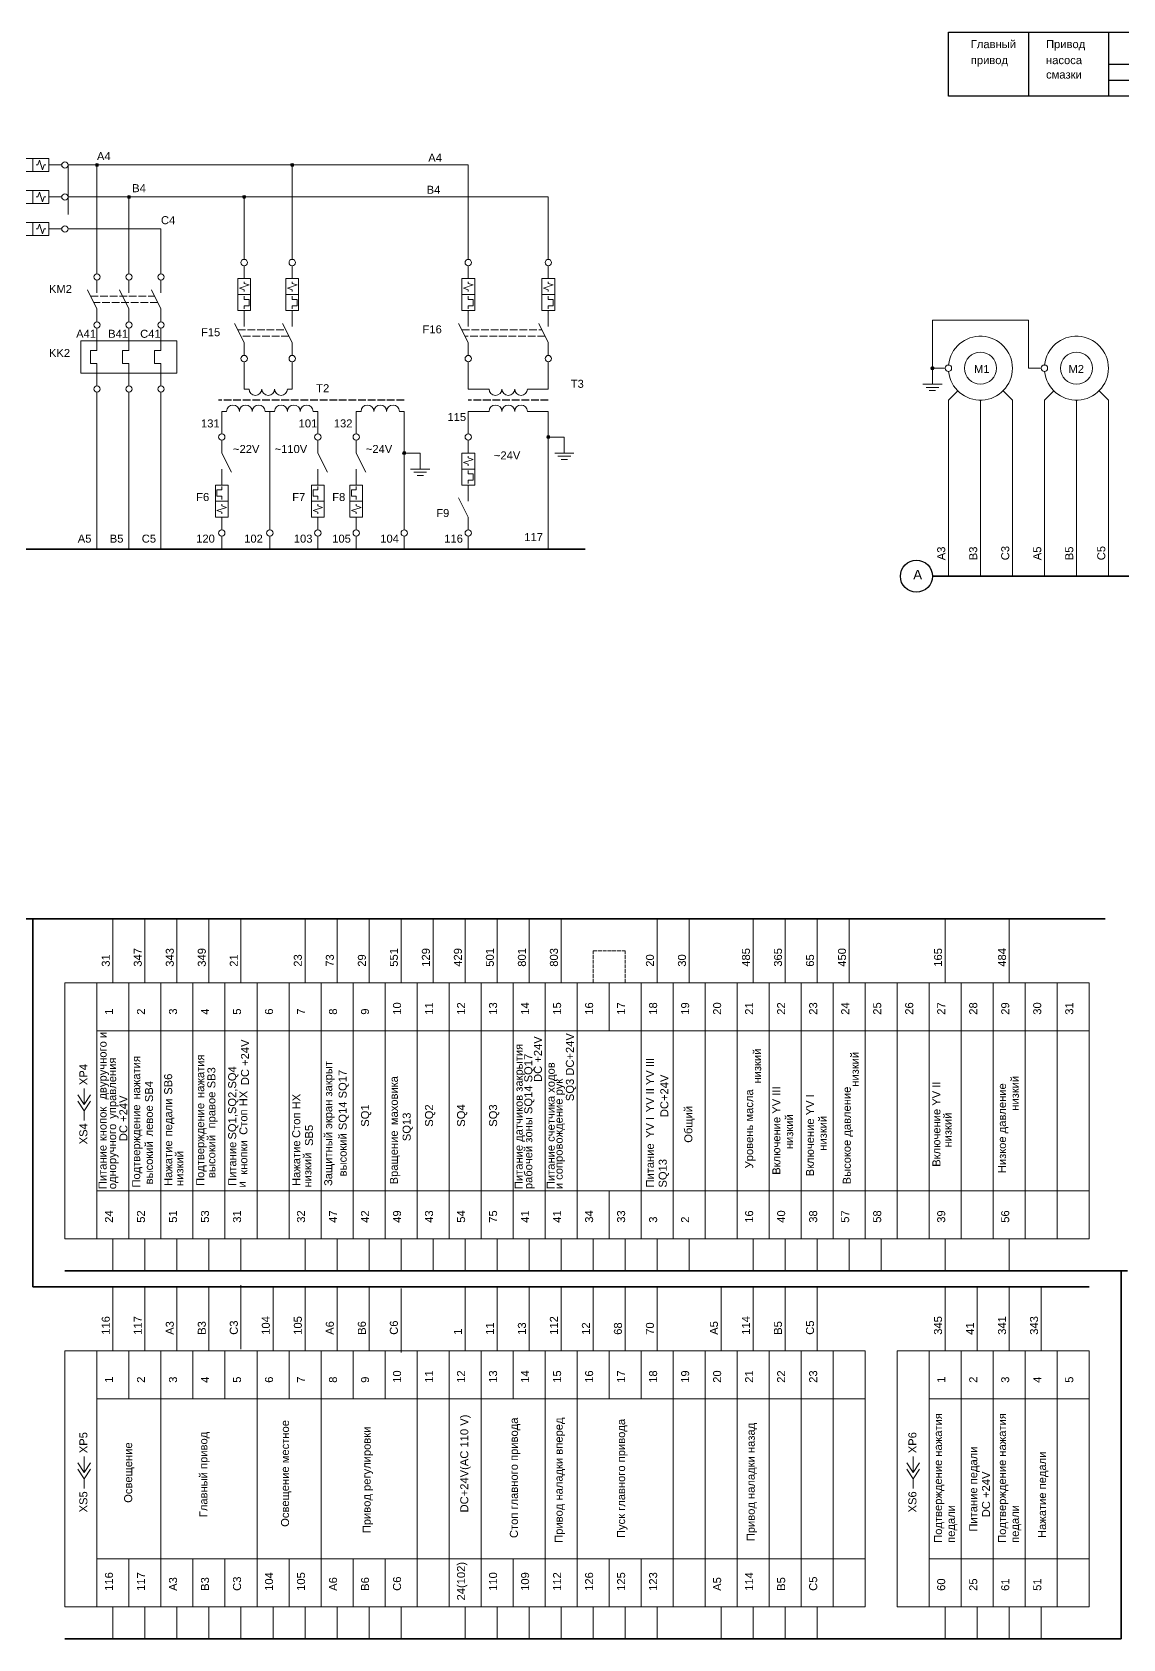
# Model space of a CAD drawing. Header units: millimetres. Extents: x 598 to 4132, y 1883 to 3415.
# Drawn here: x 1951 to 2292, y 1970 to 2472 of the extents above; entities that cross this region are included whole.
import ezdxf

# ---------------------------------------------------------------- set-up
doc = ezdxf.new("R2010")
doc.units = ezdxf.units.MM
doc.linetypes.add('ACAD_ISO02W100', pattern=[15, 12, -3])
doc.layers.get('0').update_dxf_attribs({"lineweight": 20})
doc.styles.get("Standard").update_dxf_attribs({"font": 'arial.ttf'})

msp = doc.modelspace()

# ---------------------------------------------------------------- hatches: boundary and pattern name
h = msp.add_hatch(color=256)
h.dxf.hatch_style = 1
h.paths.add_polyline_path([(1971.5, 2430.5, 1), (1970.5, 2430.5, 1)])
h = msp.add_hatch(color=256)
h.dxf.hatch_style = 1
h.paths.add_polyline_path([(2032.5, 2430.5, 1), (2031.5, 2430.5, 1)])
h = msp.add_hatch(color=256)
h.dxf.hatch_style = 1
h.paths.add_polyline_path([(1981.5, 2420.5, 1), (1980.5, 2420.5, 1)])
h = msp.add_hatch(color=256)
h.dxf.hatch_style = 1
h.paths.add_polyline_path([(2017.5, 2420.5, 1), (2016.5, 2420.5, 1)])
h = msp.add_hatch(color=256)
h.dxf.hatch_style = 1
h.paths.add_polyline_path([(2232.5, 2367, 1), (2231.5, 2367, 1)])
h = msp.add_hatch(color=256)
h.dxf.hatch_style = 1
h.paths.add_polyline_path([(2112.5, 2345.5, 1), (2111.5, 2345.5, 1)])
h = msp.add_hatch(color=256)
h.dxf.hatch_style = 1
h.paths.add_polyline_path([(2067.5, 2340.5, 1), (2066.5, 2340.5, 1)])

# ---------------------------------------------------------------- linework, layer by layer
at = {"lineweight": 30}
for p, q in [((2262, 2472), (2262, 2452)), ((2287, 2472), (2287, 2452)), ((2287, 2462), (2342, 2462)), ((2287, 2457), (2367.5, 2457))]:
    msp.add_line(p, q, dxfattribs=at)
for p, q in [((1951, 2432.5), (1951, 2428.5)), ((1952, 2430.5), (1952.5, 2430.5)), ((1952.5, 2430.5), (1953, 2432)), ((1953, 2432), (1954, 2429)), ((1954, 2429), (1954.5, 2430.5)), ((1954.5, 2430.5), (1955, 2430.5)), ((1956, 2430.5), (1960, 2430.5)), ((2087, 2430.5), (1962, 2430.5)), ((1962, 2415), (1962, 2430.5)), ((1971, 2430.5), (1971, 2396.5)), ((2032, 2401), (2032, 2430.5)), ((2087, 2401), (2087, 2430.5)), ((1951, 2422.5), (1951, 2418.5)), ((1952, 2420.5), (1952.5, 2420.5)), ((1952.5, 2420.5), (1953, 2422)), ((1953, 2422), (1954, 2419)), ((1954, 2419), (1954.5, 2420.5)), ((1954.5, 2420.5), (1955, 2420.5)), ((1956, 2420.5), (1960, 2420.5)), ((2112, 2420.5), (1962, 2420.5)), ((1981, 2420.5), (1981, 2396.5)), ((2017, 2401), (2017, 2420.5)), ((2112, 2401), (2112, 2420.5)), ((1951, 2412.5), (1951, 2408.5)), ((1952, 2410.5), (1952.5, 2410.5)), ((1952.5, 2410.5), (1953, 2412)), ((1953, 2412), (1954, 2409)), ((1954, 2409), (1954.5, 2410.5)), ((1954.5, 2410.5), (1955, 2410.5)), ((1956, 2410.5), (1960, 2410.5)), ((1962, 2410.5), (1991, 2410.5)), ((1991, 2410.5), (1991, 2396.5)), ((2017, 2395), (2017, 2399)), ((2032, 2395), (2032, 2399)), ((2087, 2395), (2087, 2399)), ((2112, 2395), (2112, 2399)), ((1971, 2385.5), (1968, 2391.5)), ((1971, 2394.5), (1971, 2390.5)), ((1981, 2385.5), (1978, 2391.5)), ((1981, 2394.5), (1981, 2390.5)), ((1991, 2385.5), (1988, 2391.5)), ((1991, 2394.5), (1991, 2390.5)), ((2015, 2390), (2019, 2390)), ((2015.5, 2392), (2018.5, 2393)), ((2017, 2391.5), (2015.5, 2392)), ((2017, 2393.5), (2017, 2394)), ((2018.5, 2393), (2017, 2393.5)), ((2017, 2391), (2017, 2391.5)), ((2030, 2390), (2034, 2390)), ((2030.5, 2392), (2033.5, 2393)), ((2032, 2391.5), (2030.5, 2392)), ((2032, 2393.5), (2032, 2394)), ((2033.5, 2393), (2032, 2393.5)), ((2032, 2391), (2032, 2391.5)), ((2085, 2390), (2089, 2390)), ((2085.5, 2392), (2088.5, 2393)), ((2087, 2391.5), (2085.5, 2392)), ((2087, 2393.5), (2087, 2394)), ((2088.5, 2393), (2087, 2393.5)), ((2087, 2391), (2087, 2391.5)), ((2110, 2390), (2114, 2390)), ((2110.5, 2392), (2113.5, 2393)), ((2112, 2391.5), (2110.5, 2392)), ((2112, 2393.5), (2112, 2394)), ((2113.5, 2393), (2112, 2393.5)), ((2112, 2391), (2112, 2391.5)), ((1971, 2381.5), (1971, 2385.5)), ((1981, 2381.5), (1981, 2385.5)), ((1991, 2381.5), (1991, 2385.5)), ((2017, 2388.5), (2017, 2389.5)), ((2018.5, 2388.5), (2017, 2388.5)), ((2017, 2385.5), (2017, 2386.5)), ((2017, 2386.5), (2018.5, 2386.5)), ((2017, 2385), (2017, 2380)), ((2018.5, 2386.5), (2018.5, 2388.5)), ((2032, 2388.5), (2032, 2389.5)), ((2033.5, 2388.5), (2032, 2388.5)), ((2032, 2385.5), (2032, 2386.5)), ((2032, 2386.5), (2033.5, 2386.5)), ((2032, 2385), (2032, 2380)), ((2033.5, 2386.5), (2033.5, 2388.5)), ((2087, 2388.5), (2087, 2389.5)), ((2088.5, 2388.5), (2087, 2388.5)), ((2087, 2385.5), (2087, 2386.5)), ((2087, 2386.5), (2088.5, 2386.5)), ((2087, 2385), (2087, 2380)), ((2088.5, 2386.5), (2088.5, 2388.5)), ((2112, 2388.5), (2112, 2389.5)), ((2113.5, 2388.5), (2112, 2388.5)), ((2112, 2385.5), (2112, 2386.5)), ((2112, 2386.5), (2113.5, 2386.5)), ((2112, 2385), (2112, 2380)), ((2113.5, 2386.5), (2113.5, 2388.5)), ((1971, 2379.5), (1971, 2372.5)), ((1981, 2379.5), (1981, 2372.5)), ((1991, 2379.5), (1991, 2372.5)), ((2017, 2375), (2014, 2381)), ((2032, 2375), (2029, 2381)), ((2087, 2375), (2084, 2381)), ((2112, 2375), (2109, 2381)), ((2262, 2382), (2232, 2382)), ((2232, 2382), (2232, 2362)), ((2262, 2367), (2262, 2382)), ((2017, 2371), (2017, 2375)), ((2032, 2371), (2032, 2375)), ((2087, 2371), (2087, 2375)), ((2112, 2371), (2112, 2375)), ((1971, 2372.5), (1969, 2372.5)), ((1969, 2372.5), (1969, 2368.5)), ((1981, 2372.5), (1979, 2372.5)), ((1979, 2372.5), (1979, 2368.5)), ((1991, 2372.5), (1989, 2372.5)), ((1989, 2372.5), (1989, 2368.5)), ((1969, 2368.5), (1971, 2368.5)), ((1971, 2368.5), (1971, 2361.5)), ((1979, 2368.5), (1981, 2368.5)), ((1981, 2368.5), (1981, 2361.5)), ((1989, 2368.5), (1991, 2368.5)), ((1991, 2368.5), (1991, 2361.5)), ((2017, 2360.5), (2017, 2369)), ((2032, 2360.5), (2032, 2369)), ((2087, 2360.5), (2087, 2369)), ((2112, 2360.5), (2112, 2369)), ((2232, 2367), (2236, 2367)), ((2262, 2367), (2266, 2367)), ((1971, 2359.5), (1971, 2310.5)), ((1981, 2359.5), (1981, 2310.5)), ((1991, 2359.5), (1991, 2310.5)), ((2017, 2360.5), (2018.5, 2360.5)), ((2030.5, 2360.5), (2032, 2360.5)), ((2092, 2360.5), (2087, 2360.5)), ((2092, 2360.5), (2093.5, 2360.5)), ((2105.5, 2360.5), (2107, 2360.5)), ((2107, 2360.5), (2112, 2360.5)), ((2229, 2362), (2235, 2362)), ((2230, 2361), (2234, 2361)), ((2231, 2360), (2233, 2360)), ((2237, 2357), (2239.93, 2359.93)), ((2254.07, 2359.93), (2257, 2357)), ((2267, 2357), (2269.93, 2359.93)), ((2284.07, 2359.93), (2287, 2357)), ((2237, 2357), (2237, 2302)), ((2247, 2357), (2247, 2302)), ((2257, 2357), (2257, 2302)), ((2267, 2357), (2267, 2302)), ((2277, 2357), (2277, 2302)), ((2287, 2357), (2287, 2302)), ((2011.5, 2353.5), (2010, 2353.5)), ((2010, 2353.5), (2010, 2346.5)), ((2025, 2353.5), (2023.5, 2353.5)), ((2026.5, 2353.5), (2025, 2353.5)), ((2025, 2353.5), (2025, 2316.5)), ((2040, 2353.5), (2038.5, 2353.5)), ((2040, 2353.5), (2040, 2346.5)), ((2053.5, 2353.5), (2052, 2353.5)), ((2052, 2353.5), (2052, 2346.5)), ((2067, 2353.5), (2065.5, 2353.5)), ((2067, 2353.5), (2067, 2316.5)), ((2092, 2353.5), (2087, 2353.5)), ((2087, 2353.5), (2087, 2346.5)), ((2093.5, 2353.5), (2092, 2353.5)), ((2107, 2353.5), (2105.5, 2353.5)), ((2107, 2353.5), (2112, 2353.5)), ((2112, 2353.5), (2112, 2310.5)), ((2010, 2344.5), (2010, 2340.5)), ((2040, 2344.5), (2040, 2340.5)), ((2052, 2344.5), (2052, 2340.5)), ((2087, 2340.5), (2087, 2344.5)), ((2112.5, 2345.5), (2117, 2345.5)), ((2117, 2345.5), (2117, 2340.5)), ((2010, 2340.5), (2013, 2334.5)), ((2040, 2340.5), (2043, 2334.5)), ((2052, 2340.5), (2055, 2334.5)), ((2067.5, 2340.5), (2072, 2340.5)), ((2072, 2340.5), (2072, 2335.5)), ((2087, 2339), (2087, 2339.5)), ((2114, 2340.5), (2120, 2340.5)), ((2115, 2339.5), (2119, 2339.5)), ((2010, 2330.5), (2010, 2335.5)), ((2040, 2330.5), (2040, 2335.5)), ((2052, 2330.5), (2052, 2335.5)), ((2069, 2335.5), (2075, 2335.5)), ((2070, 2334.5), (2074, 2334.5)), ((2085, 2335.5), (2089, 2335.5)), ((2085.5, 2337.5), (2088.5, 2338.5)), ((2087, 2337), (2085.5, 2337.5)), ((2088.5, 2338.5), (2087, 2339)), ((2087, 2336.5), (2087, 2337)), ((2087, 2334), (2087, 2335)), ((2116, 2338.5), (2118, 2338.5)), ((2010, 2330), (2010, 2329)), ((2040, 2330), (2040, 2329)), ((2052, 2330), (2052, 2329)), ((2071, 2333.5), (2073, 2333.5)), ((2088.5, 2334), (2087, 2334)), ((2087, 2331), (2087, 2332)), ((2087, 2332), (2088.5, 2332)), ((2087, 2330.5), (2087, 2325.5)), ((2088.5, 2332), (2088.5, 2334)), ((2012, 2325.5), (2008, 2325.5)), ((2010, 2329), (2008.5, 2329)), ((2008.5, 2329), (2008.5, 2327)), ((2008.5, 2327), (2010, 2327)), ((2010, 2327), (2010, 2326)), ((2010, 2324.5), (2010, 2324)), ((2042, 2325.5), (2038, 2325.5)), ((2040, 2329), (2038.5, 2329)), ((2038.5, 2329), (2038.5, 2327)), ((2038.5, 2327), (2040, 2327)), ((2040, 2327), (2040, 2326)), ((2040, 2324.5), (2040, 2324)), ((2054, 2325.5), (2050, 2325.5)), ((2052, 2329), (2050.5, 2329)), ((2050.5, 2329), (2050.5, 2327)), ((2050.5, 2327), (2052, 2327)), ((2052, 2327), (2052, 2326)), ((2052, 2324.5), (2052, 2324)), ((2087, 2320.5), (2084, 2326.5)), ((2011.5, 2323.5), (2008.5, 2322.5)), ((2008.5, 2322.5), (2010, 2322)), ((2010, 2324), (2011.5, 2323.5)), ((2010, 2322), (2010, 2321.5)), ((2010, 2320.5), (2010, 2316.5)), ((2041.5, 2323.5), (2038.5, 2322.5)), ((2038.5, 2322.5), (2040, 2322)), ((2040, 2324), (2041.5, 2323.5)), ((2040, 2322), (2040, 2321.5)), ((2040, 2320.5), (2040, 2316.5)), ((2053.5, 2323.5), (2050.5, 2322.5)), ((2050.5, 2322.5), (2052, 2322)), ((2052, 2324), (2053.5, 2323.5)), ((2052, 2322), (2052, 2321.5)), ((2052, 2320.5), (2052, 2316.5)), ((2087, 2316.5), (2087, 2320.5)), ((2010, 2314.5), (2010, 2310.5)), ((2025, 2314.5), (2025, 2310.5)), ((2040, 2314.5), (2040, 2310.5)), ((2052, 2314.5), (2052, 2310.5)), ((2067, 2314.5), (2067, 2310.5)), ((2087, 2314.5), (2087, 2310.5)), ((1976, 2175), (1976, 2195)), ((1986, 2175), (1986, 2195)), ((1996, 2175), (1996, 2195)), ((2006, 2175), (2006, 2195)), ((2016, 2175), (2016, 2195)), ((2036, 2175), (2036, 2195)), ((2046, 2175), (2046, 2195)), ((2056, 2175), (2056, 2195)), ((2066, 2175), (2066, 2195)), ((2076, 2175), (2076, 2195)), ((2086, 2175), (2086, 2195)), ((2096, 2175), (2096, 2195)), ((2106, 2175), (2106, 2195)), ((2116, 2175), (2116, 2195)), ((2146, 2175), (2146, 2195)), ((2156, 2175), (2156, 2195)), ((2176, 2175), (2176, 2195)), ((2186, 2175), (2186, 2195)), ((2196, 2175), (2196, 2195)), ((2206, 2175), (2206, 2195)), ((2236, 2175), (2236, 2195)), ((2256, 2175), (2256, 2195)), ((1971, 2160), (1971, 2110)), ((1981, 2160), (1981, 2110)), ((1991, 2160), (1991, 2110)), ((2001, 2160), (2001, 2110)), ((2011, 2160), (2011, 2110)), ((2021, 2160), (2021, 2110)), ((2031, 2160), (2031, 2110)), ((2041, 2160), (2041, 2110)), ((2051, 2160), (2051, 2110)), ((2061, 2160), (2061, 2110)), ((2071, 2160), (2071, 2110)), ((2081, 2160), (2081, 2110)), ((2091, 2160), (2091, 2110)), ((2101, 2160), (2101, 2110)), ((2111, 2160), (2111, 2110)), ((2121, 2160), (2121, 2110)), ((2141, 2160), (2141, 2110)), ((2151, 2160), (2151, 2110)), ((2161, 2160), (2161, 2110)), ((2171, 2160), (2171, 2110)), ((2181, 2160), (2181, 2110)), ((2191, 2160), (2191, 2110)), ((2201, 2160), (2201, 2110)), ((2211, 2160), (2211, 2110)), ((2221, 2160), (2221, 2110)), ((2231, 2160), (2231, 2110)), ((2241, 2160), (2241, 2110)), ((2251, 2160), (2251, 2110)), ((2261, 2160), (2261, 2110)), ((2271, 2160), (2271, 2110)), ((2281, 2160), (2281, 2110)), ((2281, 2160), (2281, 2110)), ((1965, 2140), (1967, 2137)), ((1967, 2137), (1967, 2142)), ((1967, 2137), (1969, 2140)), ((1965, 2138), (1967, 2135)), ((1967, 2135), (1969, 2138)), ((1967, 2135), (1967, 2132)), ((1976, 2095), (1976, 2085)), ((1986, 2095), (1986, 2085)), ((1996, 2095), (1996, 2085)), ((2006, 2095), (2006, 2085)), ((2016, 2095), (2016, 2085)), ((2036, 2095), (2036, 2085)), ((2046, 2095), (2046, 2085)), ((2056, 2095), (2056, 2085)), ((2066, 2095), (2066, 2085)), ((2076, 2095), (2076, 2085)), ((2086, 2095), (2086, 2085)), ((2096, 2095), (2096, 2085)), ((2106, 2095), (2106, 2085)), ((2116, 2095), (2116, 2085)), ((2126, 2095), (2126, 2085)), ((2136, 2095), (2136, 2085)), ((2146, 2095), (2146, 2085)), ((2156, 2095), (2156, 2085)), ((2176, 2095), (2176, 2085)), ((2186, 2095), (2186, 2085)), ((2196, 2095), (2196, 2085)), ((2206, 2095), (2206, 2085)), ((2216, 2095), (2216, 2085)), ((2236, 2095), (2236, 2085)), ((2256, 2095), (2256, 2085)), ((1976, 2080), (1976, 2060)), ((1986, 2080), (1986, 2060)), ((1996, 2080), (1996, 2060)), ((2006, 2080), (2006, 2060)), ((2016, 2080.5), (2016, 2060.5)), ((2026, 2080), (2026, 2060)), ((2036, 2080), (2036, 2060)), ((2046, 2080), (2046, 2060)), ((2056, 2080), (2056, 2060)), ((2066, 2079.5), (2066, 2059.5)), ((2086, 2080), (2086, 2060)), ((2096, 2080), (2096, 2060)), ((2106, 2080), (2106, 2060)), ((2116, 2080), (2116, 2060)), ((2126, 2080), (2126, 2060)), ((2136, 2080), (2136, 2060)), ((2146, 2080), (2146, 2060)), ((2166, 2080), (2166, 2060)), ((2176, 2080), (2176, 2060)), ((2186, 2080), (2186, 2060)), ((2196, 2080), (2196, 2060)), ((2236, 2060), (2236, 2080)), ((2246, 2060), (2246, 2080)), ((2256, 2060), (2256, 2080)), ((2266, 2060), (2266, 2080)), ((1971, 2045), (1971, 1995)), ((1991, 2045), (1991, 1995)), ((2021, 2045), (2021, 1995)), ((2041, 2045), (2041, 1995)), ((2071, 2045), (2071, 1995)), ((2081, 2045), (2081, 1995)), ((2091, 2045), (2091, 1995)), ((2111, 2045), (2111, 1995)), ((2121, 2045), (2121, 1995)), ((2151, 2045), (2151, 1995)), ((2161, 2045), (2161, 1995)), ((2171, 2045), (2171, 1995)), ((2181, 2045), (2181, 1995)), ((2191, 2045), (2191, 1995)), ((2201, 2045), (2201, 1995)), ((2211, 2045), (2211, 1995)), ((2231, 2045), (2281, 2045)), ((1965, 2025), (1967, 2022)), ((1967, 2022), (1967, 2027)), ((1967, 2022), (1969, 2025)), ((2224, 2025), (2226, 2022)), ((2226, 2022), (2226, 2027)), ((2226, 2022), (2228, 2025)), ((1965, 2023), (1967, 2020)), ((1967, 2020), (1969, 2023)), ((1967, 2020), (1967, 2017)), ((2224, 2023), (2226, 2020)), ((2226, 2020), (2228, 2023)), ((2226, 2020), (2226, 2017)), ((2231, 1995), (2281, 1995)), ((1976, 1980), (1976, 1970)), ((1986, 1980), (1986, 1970)), ((1996, 1980), (1996, 1970)), ((2006, 1980), (2006, 1970)), ((2016, 1980), (2016, 1970)), ((2026, 1980), (2026, 1970)), ((2036, 1980), (2036, 1970)), ((2046, 1980), (2046, 1970)), ((2056, 1980), (2056, 1970)), ((2066, 1980), (2066, 1970)), ((2086, 1980), (2086, 1970)), ((2096, 1980), (2096, 1970)), ((2106, 1980), (2106, 1970)), ((2116, 1980), (2116, 1970)), ((2126, 1980), (2126, 1970)), ((2136, 1980), (2136, 1970)), ((2146, 1980), (2146, 1970)), ((2166, 1980), (2166, 1970)), ((2176, 1980), (2176, 1970)), ((2186, 1980), (2186, 1970)), ((2196, 1980), (2196, 1970)), ((2236, 1980), (2236, 1970)), ((2246, 1980), (2246, 1970)), ((2256, 1980), (2256, 1970)), ((2266, 1980), (2266, 1970))]:
    msp.add_line(p, q)
at = {"linetype": 'ACAD_ISO02W100', "lineweight": 25, "ltscale": 0.2}
for p, q in [((2067, 2357), (2009, 2357)), ((2112, 2357), (2087, 2357))]:
    msp.add_line(p, q, dxfattribs=at)
at = {"lineweight": 35}
for p, q in [((1822, 2310.5), (2123.5, 2310.5)), ((2232, 2302), (2757.5, 2302)), ((1936.5, 2195), (2286, 2195)), ((1951, 2195), (1951, 2080)), ((1961, 2085), (2293, 2085)), ((2291, 2085), (2291, 1970)), ((1951, 2080), (2281, 2080)), ((1961, 1970), (2291, 1970))]:
    msp.add_line(p, q, dxfattribs=at)
at = {"linetype": 'ACAD_ISO02W100', "ltscale": 0.1}
for p, q in [((2126, 2175), (2126, 2185)), ((2126, 2185), (2136, 2185)), ((2136, 2175), (2136, 2185))]:
    msp.add_line(p, q, dxfattribs=at)
at = {"lineweight": 30}
msp.add_lwpolyline([(2237, 2472), (2757, 2472), (2757, 2452), (2237, 2452)], close=True, dxfattribs=at)
for points in [[(1946, 2432.5), (1956, 2432.5), (1956, 2428.5), (1946, 2428.5)], [(1946, 2422.5), (1956, 2422.5), (1956, 2418.5), (1946, 2418.5)], [(1946, 2412.5), (1956, 2412.5), (1956, 2408.5), (1946, 2408.5)], [(2015, 2385), (2015, 2395), (2019, 2395), (2019, 2385)], [(2030, 2385), (2030, 2395), (2034, 2395), (2034, 2385)], [(2085, 2385), (2085, 2395), (2089, 2395), (2089, 2385)], [(2110, 2385), (2110, 2395), (2114, 2395), (2114, 2385)], [(1966, 2375.5), (1996, 2375.5), (1996, 2365.5), (1966, 2365.5)], [(2085, 2330.5), (2085, 2340.5), (2089, 2340.5), (2089, 2330.5)], [(2012, 2330.5), (2012, 2320.5), (2008, 2320.5), (2008, 2330.5)], [(2042, 2330.5), (2042, 2320.5), (2038, 2320.5), (2038, 2330.5)], [(2054, 2330.5), (2054, 2320.5), (2050, 2320.5), (2050, 2330.5)], [(1961, 2175), (1971, 2175), (1971, 2095), (1961, 2095)], [(1971, 2175), (1981, 2175), (1981, 2160), (1971, 2160)], [(1981, 2175), (1991, 2175), (1991, 2160), (1981, 2160)], [(1991, 2175), (2001, 2175), (2001, 2160), (1991, 2160)], [(2001, 2175), (2011, 2175), (2011, 2160), (2001, 2160)], [(2011, 2175), (2021, 2175), (2021, 2160), (2011, 2160)], [(2021, 2175), (2031, 2175), (2031, 2160), (2021, 2160)], [(2031, 2175), (2041, 2175), (2041, 2160), (2031, 2160)], [(2041, 2175), (2051, 2175), (2051, 2160), (2041, 2160)], [(2051, 2175), (2061, 2175), (2061, 2160), (2051, 2160)], [(2061, 2175), (2071, 2175), (2071, 2160), (2061, 2160)], [(2071, 2175), (2081, 2175), (2081, 2160), (2071, 2160)], [(2081, 2175), (2091, 2175), (2091, 2160), (2081, 2160)], [(2091, 2175), (2101, 2175), (2101, 2160), (2091, 2160)], [(2101, 2175), (2111, 2175), (2111, 2160), (2101, 2160)], [(2111, 2175), (2121, 2175), (2121, 2160), (2111, 2160)], [(2121, 2175), (2131, 2175), (2131, 2160), (2121, 2160)], [(2131, 2175), (2141, 2175), (2141, 2160), (2131, 2160)], [(2141, 2175), (2151, 2175), (2151, 2160), (2141, 2160)], [(2151, 2175), (2161, 2175), (2161, 2160), (2151, 2160)], [(2161, 2175), (2171, 2175), (2171, 2160), (2161, 2160)], [(2171, 2175), (2181, 2175), (2181, 2160), (2171, 2160)], [(2181, 2175), (2191, 2175), (2191, 2160), (2181, 2160)], [(2191, 2175), (2201, 2175), (2201, 2160), (2191, 2160)], [(2201, 2175), (2211, 2175), (2211, 2160), (2201, 2160)], [(2211, 2175), (2221, 2175), (2221, 2160), (2211, 2160)], [(2221, 2175), (2231, 2175), (2231, 2160), (2221, 2160)], [(2231, 2175), (2241, 2175), (2241, 2160), (2231, 2160)], [(2241, 2175), (2251, 2175), (2251, 2160), (2241, 2160)], [(2251, 2175), (2261, 2175), (2261, 2160), (2251, 2160)], [(2261, 2175), (2271, 2175), (2271, 2160), (2261, 2160)], [(2271, 2175), (2281, 2175), (2281, 2160), (2271, 2160)], [(1971, 2110), (1981, 2110), (1981, 2095), (1971, 2095)], [(1981, 2110), (1991, 2110), (1991, 2095), (1981, 2095)], [(1991, 2110), (2001, 2110), (2001, 2095), (1991, 2095)], [(2001, 2110), (2011, 2110), (2011, 2095), (2001, 2095)], [(2011, 2110), (2021, 2110), (2021, 2095), (2011, 2095)], [(2021, 2110), (2031, 2110), (2031, 2095), (2021, 2095)], [(2031, 2110), (2041, 2110), (2041, 2095), (2031, 2095)], [(2041, 2110), (2051, 2110), (2051, 2095), (2041, 2095)], [(2051, 2110), (2061, 2110), (2061, 2095), (2051, 2095)], [(2061, 2110), (2071, 2110), (2071, 2095), (2061, 2095)], [(2071, 2110), (2081, 2110), (2081, 2095), (2071, 2095)], [(2081, 2110), (2091, 2110), (2091, 2095), (2081, 2095)], [(2091, 2110), (2101, 2110), (2101, 2095), (2091, 2095)], [(2101, 2110), (2111, 2110), (2111, 2095), (2101, 2095)], [(2111, 2110), (2121, 2110), (2121, 2095), (2111, 2095)], [(2121, 2110), (2131, 2110), (2131, 2095), (2121, 2095)], [(2131, 2110), (2141, 2110), (2141, 2095), (2131, 2095)], [(2141, 2110), (2151, 2110), (2151, 2095), (2141, 2095)], [(2151, 2110), (2161, 2110), (2161, 2095), (2151, 2095)], [(2161, 2110), (2171, 2110), (2171, 2095), (2161, 2095)], [(2171, 2110), (2181, 2110), (2181, 2095), (2171, 2095)], [(2181, 2110), (2191, 2110), (2191, 2095), (2181, 2095)], [(2191, 2110), (2201, 2110), (2201, 2095), (2191, 2095)], [(2201, 2110), (2211, 2110), (2211, 2095), (2201, 2095)], [(2211, 2110), (2221, 2110), (2221, 2095), (2211, 2095)], [(2221, 2110), (2231, 2110), (2231, 2095), (2221, 2095)], [(2231, 2110), (2241, 2110), (2241, 2095), (2231, 2095)], [(2241, 2110), (2251, 2110), (2251, 2095), (2241, 2095)], [(2251, 2110), (2261, 2110), (2261, 2095), (2251, 2095)], [(2261, 2110), (2271, 2110), (2271, 2095), (2261, 2095)], [(2271, 2110), (2281, 2110), (2281, 2095), (2271, 2095)], [(1961, 2060), (1971, 2060), (1971, 1980), (1961, 1980)], [(1971, 2060), (1981, 2060), (1981, 2045), (1971, 2045)], [(1981, 2060), (1991, 2060), (1991, 2045), (1981, 2045)], [(1991, 2060), (2001, 2060), (2001, 2045), (1991, 2045)], [(2001, 2060), (2011, 2060), (2011, 2045), (2001, 2045)], [(2011, 2060), (2021, 2060), (2021, 2045), (2011, 2045)], [(2021, 2060), (2031, 2060), (2031, 2045), (2021, 2045)], [(2031, 2060), (2041, 2060), (2041, 2045), (2031, 2045)], [(2041, 2060), (2051, 2060), (2051, 2045), (2041, 2045)], [(2051, 2060), (2061, 2060), (2061, 2045), (2051, 2045)], [(2061, 2060), (2071, 2060), (2071, 2045), (2061, 2045)], [(2071, 2060), (2081, 2060), (2081, 2045), (2071, 2045)], [(2081, 2060), (2091, 2060), (2091, 2045), (2081, 2045)], [(2091, 2060), (2101, 2060), (2101, 2045), (2091, 2045)], [(2101, 2060), (2111, 2060), (2111, 2045), (2101, 2045)], [(2111, 2060), (2121, 2060), (2121, 2045), (2111, 2045)], [(2121, 2060), (2131, 2060), (2131, 2045), (2121, 2045)], [(2131, 2060), (2141, 2060), (2141, 2045), (2131, 2045)], [(2141, 2060), (2151, 2060), (2151, 2045), (2141, 2045)], [(2151, 2060), (2161, 2060), (2161, 2045), (2151, 2045)], [(2161, 2060), (2171, 2060), (2171, 2045), (2161, 2045)], [(2171, 2060), (2181, 2060), (2181, 2045), (2171, 2045)], [(2181, 2060), (2191, 2060), (2191, 2045), (2181, 2045)], [(2191, 2060), (2201, 2060), (2201, 2045), (2191, 2045)], [(2201, 2060), (2211, 2060), (2211, 2045), (2201, 2045)], [(2221, 2060), (2231, 2060), (2231, 1980), (2221, 1980)], [(2231, 2060), (2241, 2060), (2241, 1980), (2231, 1980)], [(2241, 2060), (2251, 2060), (2251, 1980), (2241, 1980)], [(2251, 2060), (2261, 2060), (2261, 1980), (2251, 1980)], [(2261, 2060), (2271, 2060), (2271, 1980), (2261, 1980)], [(2271, 2060), (2281, 2060), (2281, 1980), (2271, 1980)], [(1971, 1995), (1981, 1995), (1981, 1980), (1971, 1980)], [(1981, 1995), (1991, 1995), (1991, 1980), (1981, 1980)], [(1991, 1995), (2001, 1995), (2001, 1980), (1991, 1980)], [(2001, 1995), (2011, 1995), (2011, 1980), (2001, 1980)], [(2011, 1995), (2021, 1995), (2021, 1980), (2011, 1980)], [(2021, 1995), (2031, 1995), (2031, 1980), (2021, 1980)], [(2031, 1995), (2041, 1995), (2041, 1980), (2031, 1980)], [(2041, 1995), (2051, 1995), (2051, 1980), (2041, 1980)], [(2051, 1995), (2061, 1995), (2061, 1980), (2051, 1980)], [(2061, 1995), (2071, 1995), (2071, 1980), (2061, 1980)], [(2071, 1995), (2081, 1995), (2081, 1980), (2071, 1980)], [(2081, 1995), (2091, 1995), (2091, 1980), (2081, 1980)], [(2091, 1995), (2101, 1995), (2101, 1980), (2091, 1980)], [(2101, 1995), (2111, 1995), (2111, 1980), (2101, 1980)], [(2111, 1995), (2121, 1995), (2121, 1980), (2111, 1980)], [(2121, 1995), (2131, 1995), (2131, 1980), (2121, 1980)], [(2131, 1995), (2141, 1995), (2141, 1980), (2131, 1980)], [(2141, 1995), (2151, 1995), (2151, 1980), (2141, 1980)], [(2151, 1995), (2161, 1995), (2161, 1980), (2151, 1980)], [(2161, 1995), (2171, 1995), (2171, 1980), (2161, 1980)], [(2171, 1995), (2181, 1995), (2181, 1980), (2171, 1980)], [(2181, 1995), (2191, 1995), (2191, 1980), (2181, 1980)], [(2191, 1995), (2201, 1995), (2201, 1980), (2191, 1980)], [(2201, 1995), (2211, 1995), (2211, 1980), (2201, 1980)]]:
    msp.add_lwpolyline(points, close=True)
at = {"linetype": 'ACAD_ISO02W100', "ltscale": 0.2}
for points in [[(1969, 2389.5), (1989, 2389.5)], [(1990, 2387.5), (1970, 2387.5)], [(2015, 2379), (2030, 2379)], [(2031, 2377), (2016, 2377)], [(2085, 2379), (2110, 2379)], [(2111, 2377), (2086, 2377)]]:
    msp.add_lwpolyline(points, dxfattribs=at)
for centre, radius in [((1961, 2430.5), 1), ((1971, 2430.5), 0.5), ((2032, 2430.5), 0.5), ((1961, 2420.5), 1), ((1981, 2420.5), 0.5), ((2017, 2420.5), 0.5), ((1961, 2410.5), 1), ((2017, 2400), 1), ((2032, 2400), 1), ((2087, 2400), 1), ((2112, 2400), 1), ((1971, 2395.5), 1), ((1981, 2395.5), 1), ((1991, 2395.5), 1), ((1971, 2380.5), 1), ((1981, 2380.5), 1), ((1991, 2380.5), 1), ((2017, 2370), 1), ((2032, 2370), 1), ((2087, 2370), 1), ((2112, 2370), 1), ((2247, 2367), 5), ((2277, 2367), 5), ((2232, 2367), 0.5), ((2237, 2367), 1), ((2267, 2367), 1), ((1971, 2360.5), 1), ((1981, 2360.5), 1), ((1991, 2360.5), 1), ((2010, 2345.5), 1), ((2040, 2345.5), 1), ((2052, 2345.5), 1), ((2087, 2345.5), 1), ((2112, 2345.5), 0.5), ((2067, 2340.5), 0.5), ((2010, 2315.5), 1), ((2025, 2315.5), 1), ((2040, 2315.5), 1), ((2052, 2315.5), 1), ((2067, 2315.5), 1), ((2087, 2315.5), 1)]:
    msp.add_circle(centre, radius)
at = {"lineweight": 30}
msp.add_circle((2227, 2302), 5, dxfattribs=at)
for centre, radius, start, end in [((2247, 2367), 10, 185.732, 174.268), ((2277, 2367), 10, 185.732, 174.268), ((2020.5, 2360.5), 2, 180, 0), ((2024.5, 2360.5), 2, 180, 0), ((2028.5, 2360.5), 2, 180, 0), ((2095.5, 2360.5), 2, 180, 0), ((2099.5, 2360.5), 2, 180, 0), ((2103.5, 2360.5), 2, 180, 0), ((2013.5, 2353.5), 2, 0, 180), ((2017.5, 2353.5), 2, 0, 180), ((2021.5, 2353.5), 2, 0, 180), ((2028.5, 2353.5), 2, 0, 180), ((2032.5, 2353.5), 2, 0, 180), ((2036.5, 2353.5), 2, 0, 180), ((2055.5, 2353.5), 2, 0, 180), ((2059.5, 2353.5), 2, 0, 180), ((2063.5, 2353.5), 2, 0, 180), ((2095.5, 2353.5), 2, 0, 180), ((2099.5, 2353.5), 2, 0, 180), ((2103.5, 2353.5), 2, 0, 180)]:
    msp.add_arc(centre, radius, start, end)

# ---------------------------------------------------------------- texts
for s, p in [('Главный ', (2244, 2467)), ('Привод', (2267.5, 2467)), ('привод', (2244, 2462)), ('насоса', (2267.5, 2462)), ('смазки', (2267.5, 2457.5))]:
    msp.add_text(s, height=2.5, dxfattribs=at).set_placement(p)
for s, height, p in [('A4', 2.5, (1971, 2432)), ('A4', 2.5, (2074.5, 2431.5)), ('B4', 2.5, (1982, 2422)), ('B4', 2.5, (2074, 2421.5)), ('C4', 2.5, (1991, 2412)), ('KM2', 2.5, (1956, 2390.5)), ('F15', 2.5, (2003.5, 2377)), ('F16', 2.5, (2072.71, 2377.89)), ('A41', 2.5, (1964.5, 2376.5)), ('B41', 2.5, (1974.5, 2376.5)), ('C41', 2.5, (1984.5, 2376.5)), ('KK2', 2.5, (1956, 2370.5)), ('M1', 2.5, (2245, 2365.5)), ('M2', 2.5, (2274.5, 2365.5)), ('T2', 2.5, (2039.5, 2359.5)), ('T3', 2.5, (2119.02, 2360.88)), ('131', 2.5, (2003.5, 2348.5)), ('101', 2.5, (2034, 2348.5)), ('132', 2.5, (2045, 2348.5)), ('115', 2.5, (2080.5, 2350.5)), ('~22V', 2.5, (2013.5, 2340.5)), ('~110V', 2.5, (2026.5, 2340.5)), ('~24V', 2.5, (2055, 2340.5)), ('~24V', 2.5, (2095, 2338.5)), ('F6', 2.5, (2002, 2325.5)), ('F7', 2.5, (2032, 2325.5)), ('F8', 2.5, (2044.5, 2325.5)), ('F9', 2.5, (2077, 2320.5)), ('A5', 2.5, (1965, 2312.5)), ('B5', 2.5, (1975, 2312.5)), ('C5', 2.5, (1985, 2312.5)), ('120', 2.5, (2002, 2312.5)), ('102', 2.5, (2017, 2312.5)), ('103', 2.5, (2032.5, 2312.5)), ('105', 2.5, (2044.5, 2312.5)), ('104', 2.5, (2059.5, 2312.5)), ('116', 2.5, (2079.5, 2312.5)), ('117', 2.5, (2104.5, 2313)), ('A', 3, (2226, 2301))]:
    msp.add_text(s, height=height).set_placement(p)
for s, p in [('A3', (2236, 2307)), ('B3', (2246, 2307)), ('C3', (2256, 2307)), ('A5', (2266, 2307)), ('B5', (2276, 2307)), ('C5', (2286, 2307)), ('31', (1975, 2180)), ('347', (1985, 2180)), ('343', (1995, 2180)), ('349', (2005, 2180)), ('21', (2015, 2180)), ('23', (2035, 2180)), ('73', (2045, 2180)), ('29', (2055, 2180)), ('551', (2065, 2180)), ('129', (2075, 2180)), ('429', (2085, 2180)), ('501', (2095, 2180)), ('801', (2105, 2180)), ('803', (2115, 2180)), ('20', (2145, 2180)), ('30', (2155, 2180)), ('485', (2175, 2180)), ('365', (2185, 2180)), ('65', (2195, 2180)), ('450', (2205, 2180)), ('165', (2235, 2180)), ('484', (2255, 2180)), ('10', (2066, 2165)), ('11', (2076, 2165)), ('12', (2086, 2165)), ('13', (2096, 2165)), ('14', (2106, 2165)), ('15', (2116, 2165)), ('16', (2126, 2165)), ('17', (2136, 2165)), ('18', (2146, 2165)), ('19', (2156, 2165)), ('20', (2166, 2165)), ('21', (2176, 2165)), ('22', (2186, 2165)), ('23', (2196, 2165)), ('24', (2206, 2165)), ('25', (2216, 2165)), ('26', (2226, 2165)), ('27', (2236, 2165)), ('28', (2246, 2165)), ('29', (2256, 2165)), ('30', (2266, 2165)), ('31', (2276, 2165)), ('1', (1976, 2165)), ('2', (1986, 2165)), ('3', (1996, 2165)), ('4', (2006, 2165)), ('5', (2016, 2165)), ('6', (2026, 2165)), ('7', (2036, 2165)), ('8', (2046, 2165)), ('9', (2056, 2165)), ('двуручного и', (1974, 2138.5)), ('SQ3 DC+24V', (2120, 2138)), ('DC +24V', (2018.5, 2143)), ('Питание датчиков закрытия', (2104, 2110.5)), ('DC +24V', (2110, 2144)), ('низкий', (2178.5, 2143.5)), ('XP4', (1968, 2143)), ('управления', (1977, 2132.5)), ('нажатия', (1984.5, 2138.5)), ('нажатия', (2004.5, 2139)), ('SQ1,SQ2,SQ4', (2014.5, 2126)), ('Защитный экран закрыт', (2044.5, 2111.5)), ('рабочей зоны SQ14 SQ17', (2107, 2110.5)), ('Питание счетчика ходов', (2114, 2110.5)), ('YV III', (2145, 2143)), ('низкий', (2209, 2142.5)), ('левое SB4', (1988.5, 2127)), ('SB6', (1994.5, 2140)), ('SB3', (2008, 2142)), ('высокий SQ14 SQ17', (2049, 2114.5)), ('маховика', (2065, 2130.5)), ('и сопровождение рук ', (2116.5, 2110.5)), ('DC+24V', (2149.5, 2133)), ('Включение YV II', (2234.5, 2117.5)), ('низкий', (2259, 2135)), ('DC +24V', (1980.5, 2125.5)), ('педали', (1994.5, 2127)), (' правое', (2008, 2128.5)), (' Стоп НХ', (2018, 2126.5)), ('Стоп НХ', (2034.5, 2126.5)), ('YV II', (2145, 2134.5)), ('Уровень масла', (2176, 2117)), ('Включение YV III', (2184.5, 2115)), ('Включение YV I', (2195, 2114.5)), ('Высокое давление', (2206.5, 2112)), ('Низкое давление', (2255, 2115.5)), ('кнопок', (1974, 2125.5)), ('Подтверждение', (1984.5, 2111)), ('Подтверждение', (2004.5, 2111.5)), ('SQ1', (2056, 2130)), ('SQ13', (2069, 2125.5)), ('SQ2', (2076, 2130)), ('SQ4', (2086, 2130)), ('SQ3', (2096, 2130)), ('Общий', (2157, 2125)), ('низкий', (2188.5, 2123)), ('низкий', (2238, 2123.5)), ('XS4', (1968, 2124.5)), ('одноручного', (1977, 2110.5)), ('SB5', (2038.5, 2124)), ('Вращение ', (2065, 2112)), ('YV I', (2145, 2126.5)), ('низкий', (2199, 2122.5)), ('Питание', (1974, 2110.5)), ('высокий', (1988.5, 2112)), ('Нажатие ', (1994.5, 2111.5)), ('высокий', (2008, 2114)), ('Питание ', (2014.5, 2111.5)), ('кнопки', (2018, 2115)), ('Нажатие ', (2034.5, 2111.5)), ('Питание', (2145, 2111)), ('низкий', (1998, 2111.5)), ('низкий', (2038, 2111)), ('SQ13', (2149, 2111)), ('и', (2017.5, 2111)), ('24', (1976, 2100)), ('52', (1986, 2100)), ('51', (1996, 2100)), ('53', (2006, 2100)), ('31', (2016, 2100)), ('32', (2036, 2100)), ('47', (2046, 2100)), ('42', (2056, 2100)), ('49', (2066, 2100)), ('43', (2076, 2100)), ('54', (2086, 2100)), ('75', (2096, 2100)), ('41', (2106, 2100)), ('41', (2116, 2100)), ('34', (2126, 2100)), ('33', (2136, 2100)), ('16', (2176, 2100)), ('40', (2186, 2100)), ('38', (2196, 2100)), ('57', (2206, 2100)), ('58', (2216, 2100)), ('39', (2236, 2100)), ('56', (2256, 2100)), ('3', (2146, 2100)), ('2', (2156, 2100)), ('116', (1975, 2065)), ('117', (1985, 2065)), ('A3', (1995, 2065)), ('B3', (2005, 2065)), ('C3', (2015, 2065)), ('104', (2025, 2065)), ('105', (2035, 2065)), ('A6', (2045, 2065)), ('B6', (2055, 2065)), ('C6', (2065, 2065)), ('11', (2095, 2065)), ('13', (2105, 2065)), ('112', (2115, 2065)), ('12', (2125, 2065)), ('68', (2135, 2065)), ('70', (2145, 2065)), ('A5', (2165, 2065)), ('114', (2175, 2065)), ('B5', (2185, 2065)), ('C5', (2195, 2065)), ('345', (2235, 2065)), ('41', (2245, 2065)), ('341', (2255, 2065)), ('343', (2265, 2065)), ('1', (2085, 2065)), ('10', (2066, 2050)), ('11', (2076, 2050)), ('12', (2086, 2050)), ('13', (2096, 2050)), ('14', (2106, 2050)), ('15', (2116, 2050)), ('16', (2126, 2050)), ('17', (2136, 2050)), ('18', (2146, 2050)), ('19', (2156, 2050)), ('20', (2166, 2050)), ('21', (2176, 2050)), ('22', (2186, 2050)), ('23', (2196, 2050)), ('1', (1976, 2050)), ('2', (1986, 2050)), ('3', (1996, 2050)), ('4', (2006, 2050)), ('5', (2016, 2050)), ('6', (2026, 2050)), ('7', (2036, 2050)), ('8', (2046, 2050)), ('9', (2056, 2050)), ('1', (2236, 2050)), ('2', (2246, 2050)), ('3', (2256, 2050)), ('4', (2266, 2050)), ('5', (2276, 2050)), ('Освещение местное', (2031, 2005)), ('DC+24V(AC 110 V)', (2087, 2009.5)), ('Стоп главного привода', (2102.5, 2001.5)), ('Привод наладки вперед', (2116.5, 2000)), ('Пуск главного привода', (2136, 2001.5)), ('Подтверждение нажатия', (2235, 2000)), ('Подтверждение нажатия', (2255, 2000)), ('XP5', (1968, 2028)), ('Главный привод', (2005.5, 2008)), ('Привод регулировки', (2056.5, 2003)), ('Привод наладки назад', (2176.5, 2000.5)), ('XP6', (2227, 2028)), ('Освещение ', (1982, 2012.5)), ('Питание педали', (2246, 2003.5)), ('Нажатие педали', (2267.5, 2001.5)), ('DC +24V', (2250, 2008)), ('XS5', (1968, 2009.5)), ('XS6', (2227, 2009.5)), ('педали', (2239.02, 2000)), ('педали', (2259.02, 2000)), ('24(102)', (2086, 1982)), ('116', (1976, 1985)), ('117', (1986, 1985)), ('A3', (1996, 1985)), ('B3', (2006, 1985)), ('C3', (2016, 1985)), ('104', (2026, 1985)), ('105', (2036, 1985)), ('A6', (2046, 1985)), ('B6', (2056, 1985)), ('C6', (2066, 1985)), ('110', (2096, 1985)), ('109', (2106, 1985)), ('112', (2116, 1985)), ('126', (2126, 1985)), ('125', (2136, 1985)), ('123', (2146, 1985)), ('A5', (2166, 1985)), ('114', (2176, 1985)), ('B5', (2186, 1985)), ('C5', (2196, 1985)), ('60', (2236, 1985)), ('25', (2246, 1985)), ('61', (2256, 1985)), ('51', (2266, 1985))]:
    msp.add_text(s, height=2.5, rotation=90).set_placement(p)

doc.saveas('drawing.dxf')
